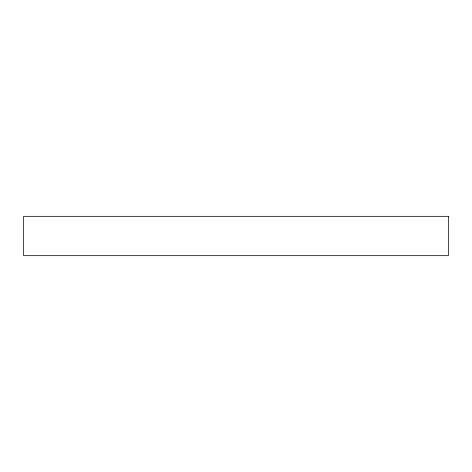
<?xml version="1.0" encoding="UTF-8"?>
<svg xmlns="http://www.w3.org/2000/svg" width="472" height="472" viewBox="0 0 472 472"><rect width="100%" height="100%" fill="white"/><g stroke="black" fill="none" stroke-linecap="round" stroke-linejoin="round"><path stroke-width="0.71" d="M448.4 216.329L23.6 216.329L23.6 255.671L448.4 255.671L448.4 216.329"/></g></svg>
